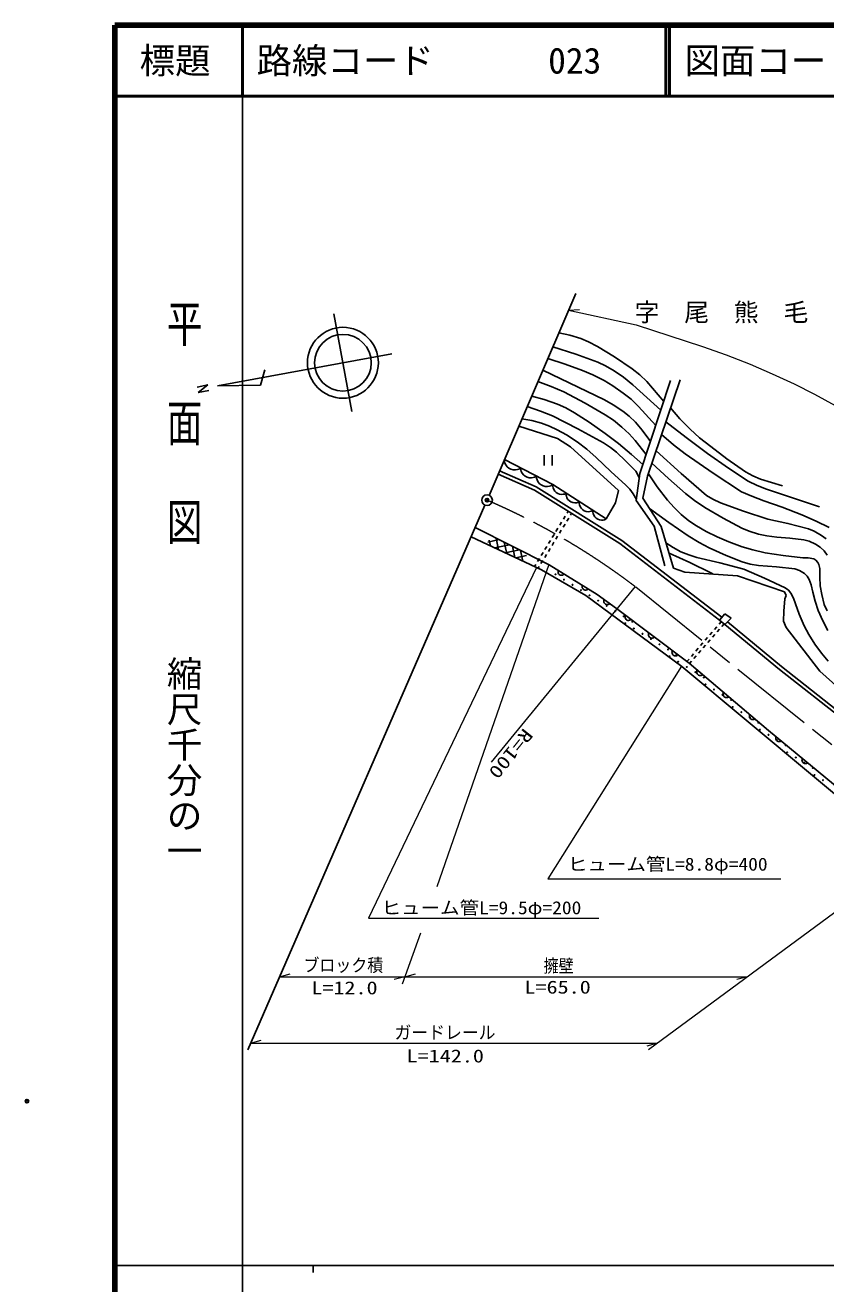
# Model space of a CAD drawing. Units: millimetres, scale not verified. Extents: x 27351 to 680000, y 20000 to 380000.
# Drawn here: x 27351 to 140312, y 202409 to 380000 of the extents above; entities that cross this region are included whole.
import ezdxf
from ezdxf.enums import TextEntityAlignment as Align

# ---------------------------------------------------------------- set-up
doc = ezdxf.new("R2010")
doc.units = ezdxf.units.MM
doc.header["$LTSCALE"] = 1000
doc.header["$PDMODE"] = 32
doc.header["$PDSIZE"] = 500
doc.linetypes.add('CHAIN', pattern=[18.5, 12, -1.5, 3.5, -1.5])
for name, color, linetype, lineweight in [('M-BGD', 7, 'Continuous', 25), ('M-BMK', 2, 'CHAIN', 13), ('M-BMK-OTRS', 5, 'Continuous', 25), ('M-BMK-SRVR', 3, 'Continuous', 25), ('M-STR-HTXT', 7, 'Continuous', 13), ('M-TTL', 2, 'Continuous', 140), ('M-TTL-BAND', 7, 'Continuous', 25), ('M-TTL-LINE', 7, 'Continuous', 50)]:
    doc.layers.add(name, color=color, linetype=linetype, lineweight=lineweight)
doc.layers.add('M-OTRS', color=6, linetype='Continuous')
doc.layers.add('M-TTL-TXT', color=7, linetype='Continuous')
doc.styles.add('@ＭＳ ゴシック', font='')
doc.styles.add('ＭＳ ゴシック', font='')
doc.styles.get('@ＭＳ ゴシック').set_extended_font_data('@MS Gothic')
doc.styles.get('ＭＳ ゴシック').set_extended_font_data('MS Gothic')

msp = doc.modelspace()

# ---------------------------------------------------------------- linework, layer by layer
at = {"layer": 'M-BGD'}
for p, q in [((118417, 329885), (114072, 316766)), ((119754, 329968), (115158, 316348)), ((96992, 323429), (102457, 321696)), ((102457, 321696), (104295, 320526)), ((104295, 320526), (111064, 314343)), ((94956, 318729), (94974, 318426)), ((101788, 315178), (94973, 318720)), ((94974, 318426), (95041, 318216)), ((95041, 318216), (95153, 317981)), ((95153, 317981), (95358, 317699)), ((100562, 319353), (100562, 317853)), ((101702, 317853), (101702, 319353)), ((94086, 316650), (99218, 314406)), ((94287, 317108), (99453, 314849)), ((95358, 317699), (95611, 317509)), ((95611, 317509), (95888, 317365)), ((95888, 317365), (96189, 317267)), ((96189, 317267), (96538, 317262)), ((96538, 317262), (96794, 317305)), ((96794, 317305), (97005, 317371)), ((97005, 317371), (97263, 317530)), ((97263, 317530), (97281, 317239)), ((97281, 317239), (97345, 317037)), ((97345, 317037), (97453, 316811)), ((97453, 316811), (97650, 316540)), ((97650, 316540), (97893, 316357)), ((97893, 316357), (98159, 316219)), ((98159, 316219), (98449, 316125)), ((98449, 316125), (98784, 316120)), ((98784, 316120), (99031, 316160)), ((99031, 316160), (99233, 316224)), ((99233, 316224), (99481, 316377)), ((99481, 316377), (99500, 316074)), ((114072, 316766), (113570, 312922)), ((115158, 316348), (114490, 313256)), ((99218, 314406), (111230, 306885)), ((99453, 314849), (111516, 307296)), ((99500, 316074), (99566, 315864)), ((99566, 315864), (99679, 315630)), ((99679, 315630), (99884, 315347)), ((99884, 315347), (100137, 315157)), ((100137, 315157), (100413, 315014)), ((100413, 315014), (100714, 314916)), ((100714, 314916), (101063, 314910)), ((101063, 314910), (101320, 314953)), ((101320, 314953), (101530, 315019)), ((101530, 315019), (101788, 315178)), ((109309, 310332), (101788, 315178)), ((101828, 315153), (101819, 314896)), ((101819, 314896), (101859, 314714)), ((101859, 314714), (101935, 314508)), ((101935, 314508), (102086, 314254)), ((111064, 314343), (110646, 312588)), ((102086, 314254), (102284, 314074)), ((102284, 314074), (102506, 313931)), ((102506, 313931), (102752, 313825)), ((102752, 313825), (103045, 313793)), ((103045, 313793), (103264, 313808)), ((103264, 313808), (103447, 313848)), ((103447, 313848), (103677, 313961)), ((103677, 313961), (103669, 313705)), ((103669, 313705), (103708, 313522)), ((103708, 313522), (103785, 313316)), ((103785, 313316), (103935, 313062)), ((103935, 313062), (104133, 312882)), ((104133, 312882), (104355, 312739)), ((104355, 312739), (104601, 312633)), ((104601, 312633), (104894, 312601)), ((104894, 312601), (105114, 312616)), ((105114, 312616), (105296, 312656)), ((105296, 312656), (105526, 312769)), ((105526, 312769), (105518, 312501)), ((110646, 312588), (109309, 310332)), ((113570, 312922), (116077, 309329)), ((114490, 313256), (117080, 309245)), ((103979, 311425), (103806, 311141)), ((104452, 311129), (104296, 310873)), ((105518, 312501), (105559, 312310)), ((105559, 312310), (105639, 312095)), ((105639, 312095), (105796, 311829)), ((105796, 311829), (106003, 311641)), ((106003, 311641), (106235, 311492)), ((106235, 311492), (106492, 311381)), ((106492, 311381), (106799, 311347)), ((106799, 311347), (107028, 311364)), ((107028, 311364), (107219, 311405)), ((107219, 311405), (107460, 311523)), ((107460, 311523), (107451, 311267)), ((107451, 311267), (107491, 311084)), ((107491, 311084), (107567, 310878)), ((107567, 310878), (107718, 310624)), ((90836, 309129), (101286, 303859)), ((103024, 309861), (102764, 309434)), ((103514, 309593), (103253, 309167)), ((103545, 310715), (103285, 310288)), ((104035, 310447), (103775, 310020)), ((107718, 310624), (107916, 310444)), ((107916, 310444), (108138, 310301)), ((108138, 310301), (108383, 310195)), ((108383, 310195), (108677, 310163)), ((108677, 310163), (108896, 310179)), ((108896, 310179), (109079, 310218)), ((109079, 310218), (109309, 310332)), ((116077, 309329), (117581, 303730)), ((117080, 309245), (118835, 303396)), ((100175, 303145), (90263, 307811)), ((92647, 307067), (94247, 307408)), ((92834, 307355), (93013, 306516)), ((93796, 307636), (94149, 305981)), ((101462, 307300), (101202, 306873)), ((101983, 308154), (101722, 307727)), ((102471, 307887), (102210, 307460)), ((102504, 309007), (102243, 308580)), ((102992, 308740), (102731, 308314)), ((111516, 307296), (125650, 296471)), ((93589, 306245), (95672, 306690)), ((94942, 307058), (95286, 305446)), ((95083, 305542), (97096, 305972)), ((96088, 306480), (96423, 304911)), ((97234, 305902), (97560, 304376)), ((100420, 305593), (100160, 305166)), ((100941, 306446), (100681, 306019)), ((101427, 306181), (101167, 305754)), ((101949, 307034), (101688, 306607)), ((111230, 306885), (125289, 296052)), ((96578, 304838), (98090, 305161)), ((99379, 303885), (99205, 303601)), ((99900, 304739), (99639, 304312)), ((100384, 304474), (100124, 304048)), ((100906, 305327), (100645, 304901)), ((101286, 303859), (108075, 299681)), ((99863, 303621), (99707, 303365)), ((106442, 299552), (100175, 303145)), ((102528, 302953), (102527, 302837)), ((102527, 302837), (102560, 302699)), ((102557, 303076), (102528, 302953)), ((102560, 302699), (102613, 302596)), ((102613, 302596), (102695, 302499)), ((102695, 302499), (102831, 302415)), ((102831, 302415), (102954, 302386)), ((102954, 302386), (103071, 302385)), ((103071, 302385), (103208, 302417)), ((103208, 302417), (103312, 302471)), ((103312, 302471), (103409, 302552)), ((118835, 303396), (120422, 302811)), ((120422, 302811), (127859, 302310)), ((127859, 302310), (134461, 300054)), ((105923, 300864), (105922, 300748)), ((105922, 300748), (105954, 300610)), ((105952, 300987), (105923, 300864)), ((105954, 300610), (106008, 300507)), ((106008, 300507), (106089, 300410)), ((106089, 300410), (106226, 300326)), ((106226, 300326), (106349, 300297)), ((106349, 300297), (106465, 300296)), ((106465, 300296), (106603, 300328)), ((106603, 300328), (106706, 300382)), ((106706, 300382), (106803, 300463)), ((119997, 289520), (106442, 299552)), ((108075, 299681), (110791, 297696)), ((108991, 298863), (108980, 298747)), ((108980, 298747), (109002, 298607)), ((109029, 298984), (108991, 298863)), ((109002, 298607), (109047, 298500)), ((109047, 298500), (109120, 298397)), ((109120, 298397), (109249, 298302)), ((109733, 298320), (109836, 298394)), ((134544, 299051), (134383, 297299)), ((134461, 300054), (134711, 299552)), ((134711, 299552), (134544, 299051)), ((109249, 298302), (109370, 298264)), ((109370, 298264), (109486, 298253)), ((109486, 298253), (109626, 298275)), ((109626, 298275), (109733, 298320)), ((110791, 297696), (121027, 289967)), ((112004, 296630), (111992, 296514)), ((112044, 296750), (112004, 296630)), ((125289, 296052), (126060, 296946)), ((126060, 296946), (126936, 296333)), ((134383, 297299), (134330, 295908)), ((111992, 296514), (112011, 296374)), ((112011, 296374), (112055, 296265)), ((112055, 296265), (112126, 296161)), ((112126, 296161), (112254, 296065)), ((112254, 296065), (112374, 296024)), ((112374, 296024), (112490, 296012)), ((112490, 296012), (112630, 296032)), ((112630, 296032), (112738, 296075)), ((112738, 296075), (112842, 296147)), ((124929, 295105), (124603, 294726)), ((125560, 295836), (125256, 295483)), ((126077, 295421), (125289, 296052)), ((125965, 295512), (125660, 295165)), ((126936, 296333), (126077, 295421)), ((126077, 295421), (133757, 289099)), ((126442, 295808), (134071, 289488)), ((134330, 295908), (134704, 294999)), ((134704, 294999), (139464, 288849)), ((115310, 294134), (115297, 294018)), ((115297, 294018), (115317, 293878)), ((115350, 294253), (115310, 294134)), ((115317, 293878), (115360, 293769)), ((115360, 293769), (115432, 293665)), ((115432, 293665), (115560, 293569)), ((115560, 293569), (115680, 293528)), ((115680, 293528), (115796, 293516)), ((115796, 293516), (115936, 293535)), ((115936, 293535), (116044, 293579)), ((116044, 293579), (116148, 293651)), ((123623, 293590), (123297, 293211)), ((124010, 293286), (123680, 292910)), ((124276, 294347), (123950, 293969)), ((124670, 294038), (124340, 293662)), ((125330, 294789), (125000, 294413)), ((118615, 291637), (118603, 291521)), ((118603, 291521), (118622, 291381)), ((118656, 291757), (118615, 291637)), ((118622, 291381), (118666, 291273)), ((118666, 291273), (118738, 291169)), ((121664, 291318), (121338, 290939)), ((122317, 292075), (121991, 291696)), ((122691, 291783), (122361, 291408)), ((122970, 292832), (122644, 292454)), ((123350, 292535), (123021, 292159)), ((118738, 291169), (118865, 291073)), ((118865, 291073), (118985, 291032)), ((118985, 291032), (119101, 291020)), ((119101, 291020), (119241, 291039)), ((119241, 291039), (119349, 291083)), ((119349, 291083), (119454, 291155)), ((138695, 273907), (119997, 289520)), ((121011, 290560), (120708, 290208)), ((121027, 289967), (132203, 280462)), ((121371, 290280), (121066, 289933)), ((122031, 291032), (121701, 290656)), ((134071, 289488), (143417, 282144)), ((122132, 288860), (122114, 288745)), ((122114, 288745), (122126, 288604)), ((122126, 288604), (122165, 288493)), ((122178, 288977), (122132, 288860)), ((122165, 288493), (122231, 288386)), ((122231, 288386), (122354, 288283)), ((122354, 288283), (122471, 288237)), ((122471, 288237), (122587, 288219)), ((122587, 288219), (122728, 288231)), ((122728, 288231), (122838, 288269)), ((122838, 288269), (122945, 288336)), ((133757, 289099), (143116, 281745)), ((139464, 288849), (149913, 279475)), ((125841, 285757), (125823, 285642)), ((125823, 285642), (125835, 285501)), ((125835, 285501), (125874, 285391)), ((125887, 285875), (125841, 285757)), ((125874, 285391), (125940, 285283)), ((125940, 285283), (126063, 285180)), ((126063, 285180), (126180, 285134)), ((126180, 285134), (126296, 285116)), ((126296, 285116), (126436, 285129)), ((126436, 285129), (126547, 285167)), ((126547, 285167), (126654, 285233)), ((129550, 282654), (129532, 282539)), ((129532, 282539), (129544, 282398)), ((129544, 282398), (129582, 282288)), ((129596, 282772), (129550, 282654)), ((129582, 282288), (129649, 282180)), ((129649, 282180), (129771, 282078)), ((129771, 282078), (129889, 282032)), ((129889, 282032), (130004, 282013)), ((130004, 282013), (130145, 282026)), ((130145, 282026), (130255, 282064)), ((130255, 282064), (130363, 282130)), ((132203, 280462), (153049, 263274)), ((133259, 279552), (133240, 279437)), ((133240, 279437), (133253, 279296)), ((133253, 279296), (133291, 279186)), ((133305, 279669), (133259, 279552)), ((133291, 279186), (133358, 279078)), ((133358, 279078), (133480, 278975)), ((133480, 278975), (133598, 278929)), ((133598, 278929), (133713, 278911)), ((133713, 278911), (133854, 278923)), ((133854, 278923), (133964, 278961)), ((133964, 278961), (134072, 279028)), ((136967, 276449), (136949, 276334)), ((136949, 276334), (136962, 276193)), ((136962, 276193), (137000, 276083)), ((137014, 276567), (136967, 276449)), ((137000, 276083), (137066, 275975)), ((137066, 275975), (137189, 275873)), ((137189, 275873), (137307, 275826)), ((137307, 275826), (137422, 275808)), ((137422, 275808), (137563, 275821)), ((137563, 275821), (137673, 275859)), ((137673, 275859), (137781, 275925)), ((152333, 262551), (138695, 273907))]:
    msp.add_line(p, q, dxfattribs=at)
for points in [[(102640, 336608), (104206, 336247), (105732, 335785), (106844, 335317), (108082, 334669), (110486, 333191), (112994, 331519), (114089, 330656), (115062, 329741), (117435, 326921)], [(101789, 334622), (105025, 333583), (108130, 332466), (109235, 331944), (110445, 331241), (111763, 330324), (113105, 329257), (117020, 325668)], [(101073, 332952), (103560, 332177), (106004, 331297), (107441, 330672), (109043, 329848), (110258, 329123), (111741, 328094), (112830, 327211), (113892, 326215), (116306, 323512)], [(100375, 331323), (109095, 327118), (110320, 326437), (111653, 325559), (112584, 324813), (113449, 323980), (114387, 322879), (115336, 321588), (115563, 321267)], [(99688, 329722), (101570, 329034), (103342, 328276), (106339, 326668), (109171, 325031), (110336, 324257), (111555, 323301), (112569, 322335), (113405, 321407), (114950, 319418)], [(98812, 327676), (100553, 327185), (102443, 326537), (103636, 326001), (104860, 325323), (106907, 324003), (109200, 322393), (111052, 320964), (112885, 319417), (114483, 318007)], [(98177, 326194), (100076, 325558), (101765, 324884), (105324, 323058), (108948, 321071), (109945, 320409), (110784, 319731), (112104, 318502), (113492, 317063), (113996, 316188)], [(118411, 325989), (119726, 324475), (121165, 322977), (122505, 321788), (124072, 320546), (126334, 318832), (128959, 316977), (130002, 316403), (131075, 315942), (134208, 315021)], [(97426, 324443), (98811, 324207), (100203, 323859), (101323, 323434), (102409, 322912), (103715, 322179), (105225, 321200), (106571, 320167), (107933, 318990), (109957, 317023), (112092, 315105), (112657, 314540), (113138, 313896), (113592, 313087)], [(117751, 324033), (120587, 321813), (123623, 319570), (126574, 317505), (129378, 315673), (130631, 315064), (131932, 314551), (139431, 312018)], [(117144, 322234), (118806, 320788), (120459, 319496), (124415, 316771), (128431, 314168), (129892, 313527), (131588, 312901), (134161, 312001), (136944, 310909), (138969, 310022), (140789, 309101)], [(116374, 319953), (119923, 316729), (123484, 313637), (124378, 313098), (125462, 312594), (128719, 311426), (132141, 310322), (134956, 309704), (137858, 308929), (138670, 308592), (139724, 308000), (140355, 307511)], [(115785, 318206), (118115, 316014), (120521, 313900), (121785, 312920), (123232, 311944), (125828, 310438), (128465, 309035), (129485, 308606), (130818, 308187), (131994, 307936), (133393, 307756), (135229, 307625), (137211, 307372), (137952, 307172), (138874, 306778), (139510, 306372), (140099, 305828), (140523, 305241)], [(115274, 316692), (116530, 314878), (117988, 312972), (118904, 311941), (119910, 310964), (120993, 310073), (122053, 309346), (123443, 308552), (124977, 307799), (126632, 307078), (128507, 306389), (130017, 305958), (131776, 305571), (134307, 305164), (137084, 304842), (137835, 304829), (138619, 304689), (138915, 304506), (139188, 304203), (139341, 303925), (139480, 303350), (139449, 302129), (139521, 300900), (139731, 299680), (140100, 298282), (140484, 297366)], [(115416, 311821), (118156, 309810), (120894, 307925), (122432, 306989), (123871, 306233), (126248, 305172), (128493, 304284), (129643, 303960), (130821, 303751), (133353, 303584), (135934, 303277), (136608, 303037), (137300, 302625), (137657, 302269), (137962, 301777), (138237, 301023), (138476, 300002), (138792, 298737), (139242, 297410), (139876, 295968), (140599, 294574)], [(117758, 306983), (118759, 306314), (119860, 305705), (120972, 305261), (122126, 304914), (125377, 304145), (128733, 303230), (131656, 301998), (134586, 300630), (135044, 300270), (135397, 299843), (135761, 299139), (136043, 298363), (136566, 296894), (137279, 295236), (137920, 294007), (138749, 292667), (139707, 291384), (140655, 290283)], [(118196, 305525), (121129, 304183), (124175, 302672), (124434, 302541)]]:
    msp.add_lwpolyline(points, dxfattribs=at)
for centre in [(102163, 302515), (103367, 301774), (104572, 301033), (105776, 300292), (106981, 299551), (108185, 298809), (109389, 298068), (110594, 297327), (111798, 296586), (112030, 295613), (113003, 295845), (113234, 294872), (114439, 294131), (115643, 293390), (116848, 292648), (118052, 291907), (118284, 290934), (119256, 291166), (119488, 290193), (120692, 289452), (121897, 288711), (123101, 287970), (123333, 286997), (124537, 286256), (125742, 285514), (126946, 284773), (127178, 283800), (128382, 283059), (129587, 282318), (130791, 281577), (131023, 280604), (132227, 279863), (133432, 279122), (134636, 278381), (134868, 277408), (136072, 276667), (137276, 275925), (138481, 275184), (138713, 274211), (139917, 273470)]:
    msp.add_circle(centre, 50, dxfattribs=at)
msp.add_point((27601, 228188), dxfattribs=at)
at = {"layer": 'M-BMK'}
msp.add_line((113487, 300733), (145539, 274976), dxfattribs=at)
msp.add_arc((52947, 221139), 100000, 52.79677, 66.69282, dxfattribs=at)
at = {"layer": 'M-BMK-OTRS'}
for p, q in [((92816, 313650), (105024, 342135)), ((92221, 312273), (58754, 235412))]:
    msp.add_line(p, q, dxfattribs=at)
msp.add_point((27601, 228188), dxfattribs=at)
at = {"layer": 'M-BMK-SRVR'}
for p, q in [((70911, 339253), (73448, 325485)), ((54477, 329108), (79064, 333637)), ((60559, 329211), (61180, 331360)), ((53136, 329232), (51614, 328943)), ((51759, 328164), (53136, 329232)), ((54477, 329108), (60559, 329211)), ((53277, 328443), (51759, 328164))]:
    msp.add_line(p, q, dxfattribs=at)
for centre, radius in [((72180, 332369), 5000), ((72180, 332369), 4000), ((92513, 312978), 750), ((92513, 312978), 30)]:
    msp.add_circle(centre, radius, dxfattribs=at)
at = {"layer": 'M-OTRS'}
msp.add_point((92513, 312978), dxfattribs=at)
at = {"layer": 'M-STR-HTXT'}
for p, q in [((103998, 339777), (105553, 339869)), ((103998, 339777), (113575, 337701)), ((101227, 303888), (85421, 258406)), ((99469, 303477), (75792, 254000)), ((113411, 300788), (93091, 276032)), ((119957, 289550), (101088, 259549)), ((151811, 262361), (115283, 235427)), ((101088, 259549), (133943, 259549)), ((75792, 254000), (108275, 254000)), ((83136, 251878), (80524, 244697)), ((63238, 245746), (64738, 246166)), ((63238, 245746), (80906, 245746)), ((80906, 245746), (79406, 245326)), ((80906, 245746), (82406, 246166)), ((80906, 245746), (129277, 245746)), ((129277, 245746), (127777, 245326)), ((59163, 236378), (60663, 236797)), ((59163, 236378), (116559, 236376)), ((116559, 236376), (115059, 235956))]:
    msp.add_line(p, q, dxfattribs=at)
msp.add_lwpolyline([(113575, 337701), (122897, 334679), (126262, 333467), (129616, 332149), (132747, 330810), (135835, 329376), (138697, 327940), (141635, 326345)], dxfattribs=at)
at = {"layer": 'M-TTL'}
for p, q in [((40000, 380000), (40000, 20000)), ((680000, 380000), (40000, 380000))]:
    msp.add_line(p, q, dxfattribs=at)
at = {"layer": 'M-TTL-BAND'}
for p, q in [((58000, 370000), (58000, 20000)), ((40000, 205000), (579000, 205000)), ((68000, 205000), (68000, 204000))]:
    msp.add_line(p, q, dxfattribs=at)
at = {"layer": 'M-TTL-LINE'}
for p, q in [((58000, 380000), (58000, 370000)), ((117750, 380000), (117750, 370000)), ((118250, 380000), (118250, 370000)), ((40000, 370000), (680000, 370000))]:
    msp.add_line(p, q, dxfattribs=at)

# ---------------------------------------------------------------- texts
at = {"layer": 'M-BGD', "style": 'ＭＳ ゴシック'}
msp.add_text('字\u3000尾\u3000熊\u3000毛', height=2566, dxfattribs=at).set_placement((113338, 337437), align=Align.BOTTOM_LEFT)
at = {"layer": 'M-STR-HTXT', "style": 'ＭＳ ゴシック', "width": 1.3}
msp.add_text('R=100', height=1833, rotation=231.2, dxfattribs=at).set_placement((97276, 281275), align=Align.BOTTOM_LEFT)
at = {"layer": 'M-STR-HTXT', "style": 'ＭＳ ゴシック'}
for s, width, p in [('ヒューム管L=8.8φ=400', 1.1, (103919, 260155)), ('ヒューム管L=9.5φ=200', 1.1, (77638, 254007)), ('ブロック積', 0.9, (66613, 245906)), ('擁壁', 0.85, (100487, 245808)), ('L=12.0', 1.25, (67722, 242705)), ('L=65.0', 1.25, (97794, 242807)), ('ガードレール', 0.95, (79460, 236414)), ('L=142.0', 1.25, (81163, 233092))]:
    msp.add_text(s, height=1833, dxfattribs=dict(at, width=width)).set_placement(p, align=Align.BOTTOM_LEFT)
at = {"layer": 'M-TTL-BAND', "style": '@ＭＳ ゴシック', "width": 1.4}
msp.add_text('平  面  図', height=3666, rotation=270, dxfattribs=at).set_placement((49777, 306475), align=Align.MIDDLE_RIGHT)
at = {"layer": 'M-TTL-BAND', "style": '@ＭＳ ゴシック'}
msp.add_text('縮尺千分の一', height=3666, rotation=270, dxfattribs=at).set_placement((49777, 261030), align=Align.MIDDLE_RIGHT)
at = {"layer": 'M-TTL-TXT', "style": 'ＭＳ ゴシック'}
msp.add_text('標題', height=3666, dxfattribs=at).set_placement((48500, 375000), align=Align.MIDDLE_CENTER)
for s, p in [('路線コード', (60000, 375000)), ('023', (101142, 375000)), ('図面コード', (120380, 375000))]:
    msp.add_text(s, height=3666, dxfattribs=at).set_placement(p, align=Align.MIDDLE_LEFT)

doc.saveas('drawing.dxf')
